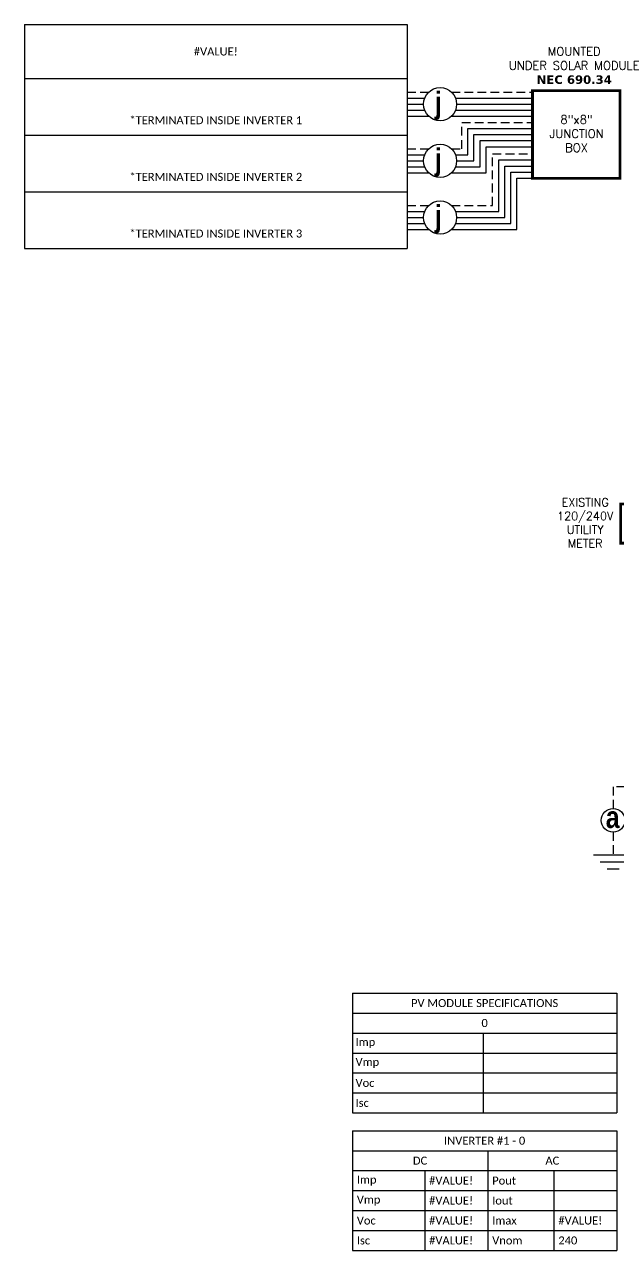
# Model space of a CAD drawing. Header units: feet. Extents: x 8036 to 8793, y 16038 to 16567.
# Drawn here: x 8036 to 8292, y 16038 to 16567 of the extents above; entities that cross this region are included whole.
import ezdxf

# ---------------------------------------------------------------- set-up
doc = ezdxf.new("R2010")
doc.units = ezdxf.units.FT
doc.header["$MEASUREMENT"] = 0
doc.linetypes.add('HIDDEN', pattern=[0.375, 0.25, -0.125])
doc.styles.add('ONE LINE TXT', font='techb___.ttf')
doc.styles.get("Standard").update_dxf_attribs({"font": 'simplex.shx'})

# ---------------------------------------------------------------- blocks, each defined once
blk = doc.blocks.new('*T14')
at = {"color": 0, "lineweight": -2, "transparency": 16777216}
for p, q in [((0, 0), (165.11, 0)), ((0, 0), (0, -96.74)), ((165.11, 0), (165.11, -96.74)), ((0, -23.32), (165.11, -23.32)), ((0, -47.8), (165.11, -47.8)), ((0, -72.27), (165.11, -72.27)), ((0, -96.74), (165.11, -96.74))]:
    blk.add_line(p, q, dxfattribs=at)
at = {"color": 0, "linetype": 'Continuous', "transparency": 16777216, "char_height": 3.4544, "width": 156.9097, "attachment_point": 5}
for s, insert in [('{\\fCalibri|b0|i0|c0;#VALUE!', (82.56, -11.66)), ('{\\fCalibri|b0|i0|c0;^J^J*TERMINATED INSIDE INVERTER 1', (82.56, -35.56)), ('{\\fCalibri|b0|i0|c0;^J^J*TERMINATED INSIDE INVERTER 2', (82.56, -60.03)), ('{\\fCalibri|b0|i0|c0;^J^J*TERMINATED INSIDE INVERTER 3', (82.56, -84.5))]:
    blk.add_mtext(s, dxfattribs=dict(at, insert=insert))
blk = doc.blocks.new('8x8box')
at = {"lineweight": 50, "const_width": 1.19}
blk.add_lwpolyline([(37.78, 0), (0, 0), (0, 37.78), (37.78, 37.78)], close=True, dxfattribs=at)
at = {"color": 1, "char_height": 3.6576, "attachment_point": 5}
for s, width, insert in [(' \\PMOUNTED \\PUNDER SOLAR MODULE\\P{\\fVerdana|b1|i0|c0|p34;NEC 690.34}', 73.0127, (18.01, 51.7)), ('8"x8"  JUNCTION BOX ', 0.4767, (19.03, 19.26))]:
    blk.add_mtext_dynamic_manual_height_columns(s, width=width, gutter_width=7.17, heights=[0], dxfattribs=dict(at, insert=insert))
blk = doc.blocks.new('lineTapPanel')
at = {"linetype": 'Continuous'}
h = blk.add_hatch(color=254, dxfattribs=at)
h.dxf.hatch_style = 1
edge = h.paths.add_edge_path()
edge.add_arc((-42.47, 94.51), 1.11, 0, 360)
h = blk.add_hatch(color=254, dxfattribs=at)
h.dxf.hatch_style = 1
edge = h.paths.add_edge_path()
edge.add_arc((-38.44, 98.34), 1.11, 0, 360)
h = blk.add_hatch(color=1, dxfattribs=at)
h.dxf.hatch_style = 1
edge = h.paths.add_edge_path()
edge.add_arc((-42.47, 86.8), 0.291, 0, 360)
h = blk.add_hatch(color=1, dxfattribs=at)
h.dxf.hatch_style = 1
edge = h.paths.add_edge_path()
edge.add_arc((-38.44, 86.8), 0.291, 0, 360)
h = blk.add_hatch(color=1, dxfattribs=at)
h.dxf.hatch_style = 1
edge = h.paths.add_edge_path()
edge.add_arc((-42.47, 77.16), 0.291, 0, 360)
h = blk.add_hatch(color=1, dxfattribs=at)
h.dxf.hatch_style = 1
edge = h.paths.add_edge_path()
edge.add_arc((-38.44, 77.16), 0.291, 0, 360)
h = blk.add_hatch(color=1, dxfattribs=at)
h.dxf.hatch_style = 1
edge = h.paths.add_edge_path()
edge.add_arc((-38.44, 71.16), 0.528, 0, 360)
h = blk.add_hatch(color=1, dxfattribs=at)
h.dxf.hatch_style = 1
edge = h.paths.add_edge_path()
edge.add_arc((-42.47, 67.78), 0.528, 0, 360)
h = blk.add_hatch(color=1, dxfattribs=at)
h.dxf.hatch_style = 1
edge = h.paths.add_edge_path()
edge.add_arc((-42.47, 58.38), 0.528, 0, 360)
h = blk.add_hatch(color=1, dxfattribs=at)
h.dxf.hatch_style = 1
edge = h.paths.add_edge_path()
edge.add_arc((-38.44, 61.76), 0.528, 0, 360)
h = blk.add_hatch(color=1, dxfattribs=at)
h.dxf.hatch_style = 1
edge = h.paths.add_edge_path()
edge.add_arc((-42.47, 48.98), 0.528, 0, 360)
h = blk.add_hatch(color=1, dxfattribs=at)
h.dxf.hatch_style = 1
edge = h.paths.add_edge_path()
edge.add_arc((-38.44, 52.36), 0.528, 0, 360)
h = blk.add_hatch(color=1, dxfattribs=at)
h.dxf.hatch_style = 1
edge = h.paths.add_edge_path()
edge.add_arc((-38.44, 42.95), 0.528, 0, 360)
h = blk.add_hatch(color=1, dxfattribs=at)
h.dxf.hatch_style = 1
edge = h.paths.add_edge_path()
edge.add_arc((-42.47, 39.58), 0.528, 0, 360)
h = blk.add_hatch(color=1, dxfattribs=at)
h.dxf.hatch_style = 1
edge = h.paths.add_edge_path()
edge.add_arc((-38.44, 33.55), 0.528, 0, 360)
h = blk.add_hatch(color=1, dxfattribs=at)
h.dxf.hatch_style = 1
edge = h.paths.add_edge_path()
edge.add_arc((-42.47, 30.17), 0.528, 0, 360)
at = {"color": 155, "true_color": 0x647190}
blk.add_line((-80.92, 126.59), (0, 126.59), dxfattribs=at)
at = {"color": 253, "linetype": 'Continuous'}
for p, q in [((-100.73, 90.2), (-100.73, 109.7)), ((-76.04, 90.2), (-100.73, 90.2)), ((-76.04, 90.2), (-76.04, 22.16)), ((-76.04, 22.16), (-27.25, 22.16)), ((-27.25, 22.16), (-27.25, 17.57)), ((-27.25, 17.57), (-29.89, 17.57)), ((-11.01, 0.16), (-29.89, 0.16)), ((0, 3), (-11.01, 3)), ((-11.01, 3), (-11.01, 0.16))]:
    blk.add_line(p, q, dxfattribs=at)
at = {"color": 10, "linetype": 'Continuous'}
for p, q in [((-94.24, 94.51), (-94.24, 109.7)), ((-43.58, 94.51), (-94.24, 94.51)), ((-42.47, 87.09), (-42.47, 93.4)), ((-41.36, 94.51), (-10.98, 94.51)), ((-10.98, 6), (-10.98, 94.51)), ((-42.47, 30.17), (-42.47, 76.87)), ((-35.88, 67.78), (-45.04, 67.78)), ((-35.88, 58.38), (-45.04, 58.38)), ((-35.88, 48.98), (-45.04, 48.98)), ((-35.88, 39.58), (-45.04, 39.58)), ((-35.88, 30.17), (-45.04, 30.17)), ((0, 6), (-10.98, 6))]:
    blk.add_line(p, q, dxfattribs=at)
at = {"color": 7, "linetype": 'Continuous'}
for p, q in [((-87.75, 98.34), (-87.75, 109.7)), ((-39.56, 98.34), (-87.75, 98.34)), ((-38.44, 87.09), (-38.44, 97.23)), ((-6.96, 9), (-6.96, 98.34)), ((-38.44, 61.76), (-38.44, 76.87)), ((-35.88, 71.16), (-45.04, 71.16)), ((-38.44, 71.16), (-35.88, 71.16)), ((-45.04, 61.76), (-35.88, 61.76)), ((-35.88, 61.76), (-45.04, 61.76)), ((-38.44, 52.36), (-38.44, 61.76)), ((-45.04, 52.36), (-35.88, 52.36)), ((-35.88, 52.36), (-45.04, 52.36)), ((-38.44, 42.95), (-38.44, 52.36)), ((-45.04, 42.95), (-35.88, 42.95)), ((-35.88, 42.95), (-45.04, 42.95)), ((-38.44, 33.55), (-38.44, 42.95)), ((-35.88, 33.55), (-45.04, 33.55))]:
    blk.add_line(p, q, dxfattribs=at)
at = {"lineweight": 50}
blk.add_line((-80.92, 106.95), (0, 106.95), dxfattribs=at)
at = {"color": 7}
for p, q in [((-6.96, 98.34), (-37.33, 98.34)), ((0, 9), (-6.96, 9))]:
    blk.add_line(p, q, dxfattribs=at)
at = {"color": 1, "linetype": 'Continuous'}
for p, q in [((-51.03, -2.51), (-51.03, 20.23)), ((-46.49, 20.23), (-51.03, 20.23)), ((-46.49, 20.23), (-46.49, -2.51)), ((-34.43, -2.43), (-34.43, 20.16)), ((-29.89, 20.16), (-34.43, 20.16)), ((-29.89, 20.16), (-29.89, -2.43)), ((-46.49, -2.51), (-51.03, -2.51)), ((-29.89, -2.43), (-34.43, -2.43))]:
    blk.add_line(p, q, dxfattribs=at)
at = {"color": 4, "linetype": 'Continuous'}
for p, q in [((-47.97, 18.28), (-49.55, 16.71)), ((-31.37, 18.35), (-32.94, 16.78)), ((-47.97, 13.93), (-49.55, 12.36)), ((-31.37, 14), (-32.94, 12.43)), ((-47.97, 9.58), (-49.55, 8.01)), ((-31.37, 9.65), (-32.94, 8.08)), ((-31.37, 5.3), (-32.94, 3.73)), ((-47.97, 5.23), (-49.55, 3.66)), ((-47.97, 0.88), (-49.55, -0.69)), ((-31.37, 0.95), (-32.94, -0.62))]:
    blk.add_line(p, q, dxfattribs=at)
at = {"color": 92, "linetype": 'HIDDEN', "ltscale": 15}
for p, q in [((-51.03, 4.44), (-106.89, 4.44)), ((-106.89, 4.44), (-106.89, -4.87)), ((-75.84, -4.96), (-75.84, 0.09)), ((-75.84, 0.09), (-51.03, 0.09)), ((0, 0), (-6.96, 0)), ((-6.96, -4.96), (-75.84, -4.96)), ((-6.96, 0), (-6.96, -4.96)), ((-106.89, -15.1), (-106.89, -24.84))]:
    blk.add_line(p, q, dxfattribs=at)
at = {"color": 92, "linetype": 'Continuous', "ltscale": 15}
blk.add_line((-34.43, 0.09), (-46.49, 0.09), dxfattribs=at)
at = {"lineweight": 50, "const_width": 1.19}
for points in [[(-103.67, 109.7), (-103.67, 126.59), (-84.82, 126.59), (-84.82, 109.7)], [(-80.92, -9.3), (-80.92, 126.59), (0, 126.59), (0, -9.3)]]:
    blk.add_lwpolyline(points, close=True, dxfattribs=at)
at = {"color": 92, "linetype": 'Continuous', "lineweight": 5, "ltscale": 0.05, "flags": 128}
for points in [[(-45.88, 10.97), (-41.2, 10.97)], [(-43.54, 13.81), (-43.54, 10.97)], [(-42.01, 10.1), (-45.07, 10.1)], [(-42.82, 9.23), (-44.25, 9.23)]]:
    blk.add_lwpolyline(points, dxfattribs=at)
at = {"color": 92, "linetype": 'Continuous', "ltscale": 4, "flags": 128}
for points in [[(-115.37, -24.84), (-98.41, -24.84)], [(-101.35, -27.98), (-112.43, -27.98)], [(-104.29, -31.12), (-109.49, -31.12)]]:
    blk.add_lwpolyline(points, dxfattribs=at)
at = {"linetype": 'Continuous'}
blk.add_circle((-94.24, 118.15), 7.15, dxfattribs=at)
at = {"color": 7, "linetype": 'Continuous'}
for centre, radius in [((-42.47, 94.51), 1.11), ((-38.44, 98.34), 1.11), ((-38.44, 98.34), 1.11), ((-106.89, -9.99), 5.11)]:
    blk.add_circle(centre, radius, dxfattribs=at)
at = {"color": 1, "linetype": 'Continuous'}
for centre, radius in [((-42.47, 86.8), 0.291), ((-38.44, 86.8), 0.291), ((-42.47, 77.16), 0.291), ((-38.44, 77.16), 0.291), ((-38.44, 71.16), 0.528), ((-42.47, 67.78), 0.528), ((-42.47, 58.38), 0.528), ((-38.44, 61.76), 0.528), ((-42.47, 48.98), 0.528), ((-38.44, 52.36), 0.528), ((-38.44, 42.95), 0.528), ((-42.47, 39.58), 0.528), ((-38.44, 33.55), 0.528), ((-42.47, 30.17), 0.528)]:
    blk.add_circle(centre, radius, dxfattribs=at)
at = {"color": 4, "linetype": 'Continuous'}
for centre in [(-48.76, 17.49), (-32.16, 17.57), (-48.76, 13.14), (-32.16, 13.21), (-48.76, 8.79), (-48.76, 4.44), (-32.16, 8.86), (-32.16, 4.51), (-48.76, 0.09), (-32.16, 0.16)]:
    blk.add_circle(centre, 1.11, dxfattribs=at)
at = {"color": 1, "linetype": 'Continuous'}
for centre, radius, start, end in [((-50.14, 81.98), 9.06, 327.8708, 32.1292), ((-46.11, 81.98), 9.06, 327.8708, 32.1292), ((-48.03, 68.62), 3.93, 40.3392, 139.6608), ((-48.03, 65.24), 3.93, 40.3392, 139.6608), ((-32.88, 68.62), 3.93, 40.3392, 139.6608), ((-32.88, 65.24), 3.93, 40.3392, 139.6608), ((-48.03, 59.21), 3.93, 40.3392, 139.6608), ((-48.03, 55.84), 3.93, 40.3392, 139.6608), ((-32.88, 59.21), 3.93, 40.3392, 139.6608), ((-32.88, 55.84), 3.93, 40.3392, 139.6608), ((-48.03, 49.81), 3.93, 40.3392, 139.6608), ((-32.88, 49.81), 3.93, 40.3392, 139.6608), ((-48.03, 46.43), 3.93, 40.3392, 139.6608), ((-32.88, 46.43), 3.93, 40.3392, 139.6608), ((-48.03, 40.41), 3.93, 40.3392, 139.6608), ((-32.88, 40.41), 3.93, 40.3392, 139.6608), ((-48.03, 37.03), 3.93, 40.3392, 139.6608), ((-32.88, 37.03), 3.93, 40.3392, 139.6608), ((-48.03, 31.01), 3.93, 40.3392, 139.6608), ((-32.88, 31.01), 3.93, 40.3392, 139.6608), ((-48.03, 27.63), 3.93, 40.3392, 139.6608), ((-32.88, 27.63), 3.93, 40.3392, 139.6608)]:
    blk.add_arc(centre, radius, start, end, dxfattribs=at)
at = {"color": 253, "linetype": 'Continuous', "style": 'ONE LINE TXT'}
blk.add_text('M', height=9.38, dxfattribs=at).set_placement((-98.8, 113.43))
at = {"color": 4, "linetype": 'Continuous'}
blk.add_text('NEUTRAL', height=1.874, rotation=90, dxfattribs=at).set_placement((-35.08, 4.08))
at = {"color": 1, "attachment_point": 5}
for s, width, gutter_width, heights, insert, char_height in [('EXISTING\\P120/240V UTILITY METER', 0.0523, 7.17, [0], (-118.95, 118.48), 3.5433), ('240V', 0.1481, 0.75, [0], (-72.39, 122.54), 3.658), ('1∅', 0.1481, 0.75, [0], (-5.31, 122.54), 3.658), ('serA MAIN BREAKER\\PserA BUSBAR', 72.4998, 0.75, [0], (-39.75, 113.14), 3.6576), ('EXISTING MAIN BREAKER LOAD CENTER INSULATED LINE TAPS INSTALLED ON MAIN FEEDERS\\P{\\fVerdana|b1|i0|c0|p34;NEC 690.64}', 98.9176, 7.17, [106.42], (-39.63, -25.66), 3.6576)]:
    blk.add_mtext_dynamic_manual_height_columns(s, width=width, gutter_width=gutter_width, heights=heights, dxfattribs=dict(at, insert=insert, char_height=char_height))
at = {"color": 4, "linetype": 'Continuous', "insert": (-46.25, 82.15), "char_height": 1.874, "attachment_point": 5, "rotation": 90}
blk.add_mtext_dynamic_manual_height_columns('2pserA\\PMAIN', width=0.1481, gutter_width=0.75, heights=[0], dxfattribs=at)
at = {"color": 1, "linetype": 'Continuous', "insert": (-110.08, -3.93), "char_height": 9.3833, "attachment_point": 1, "style": 'ONE LINE TXT'}
blk.add_mtext_dynamic_manual_height_columns('{\\W1;\\C256;a}', width=0.1385, gutter_width=2.13, heights=[0], dxfattribs=at)
blk = doc.blocks.new('*U23')
at = {"color": 7}
blk.add_blockref('lineTapPanel', (0, 0), dxfattribs=at)
blk = doc.blocks.new('*T24')
at = {"color": 0, "lineweight": -2, "transparency": 16777216}
for p, q in [((0, 0), (114.19, 0)), ((0, 0), (0, -51.7)), ((114.19, 0), (114.19, -51.7)), ((0, -8.62), (114.19, -8.62)), ((58.43, -8.62), (58.43, -51.7)), ((0, -17.23), (114.19, -17.23)), ((31.22, -17.23), (31.22, -51.7)), ((86.98, -17.23), (86.98, -51.7)), ((0, -25.85), (114.19, -25.85)), ((0, -34.47), (114.19, -34.47)), ((0, -43.08), (114.19, -43.08)), ((0, -51.7), (114.19, -51.7))]:
    blk.add_line(p, q, dxfattribs=at)
at = {"color": 0, "linetype": 'Continuous', "transparency": 16777216, "char_height": 3.4544}
for s, insert, width, attachment_point in [('{\\fCalibri|b0|i0|c0;INVERTER #1 - 0', (57.09, -4.31), 110.3293, 5), ('{\\fCalibri|b0|i0|c0;DC', (29.22, -12.93), 54.5755, 5), ('{\\fCalibri|b0|i0|c0;AC', (86.31, -12.93), 51.8976, 5), ('{\\fCalibri|b0|i0|c0;Imp', (1.93, -21.54), 27.3681, 4), ('{\\fCalibri|b0|i0|c0;#VALUE!', (33.15, -21.54), 23.3513, 4), ('{\\fCalibri|b0|i0|c0;Pout', (60.36, -21.54), 24.6902, 4), ('{\\fCalibri|b0|i0|c0;', (88.91, -21.54), 23.3513, 4), ('{\\fCalibri|b0|i0|c0;Vmp', (1.93, -30.16), 27.3681, 4), ('{\\fCalibri|b0|i0|c0;#VALUE!', (33.15, -30.16), 23.3513, 4), ('{\\fCalibri|b0|i0|c0;Iout', (60.36, -30.16), 24.6902, 4), ('{\\fCalibri|b0|i0|c0;', (88.91, -30.16), 23.3513, 4), ('{\\fCalibri|b0|i0|c0;Voc', (1.93, -38.78), 27.3681, 4), ('{\\fCalibri|b0|i0|c0;#VALUE!', (33.15, -38.78), 23.3513, 4), ('{\\fCalibri|b0|i0|c0;Imax', (60.36, -38.78), 24.6902, 4), ('{\\fCalibri|b0|i0|c0;#VALUE!', (88.91, -38.78), 23.3513, 4), ('{\\fCalibri|b0|i0|c0;Isc', (1.93, -47.39), 27.3681, 4), ('{\\fCalibri|b0|i0|c0;#VALUE!', (33.15, -47.39), 23.3513, 4), ('{\\fCalibri|b0|i0|c0;Vnom', (60.36, -47.39), 24.6902, 4), ('{\\fCalibri|b0|i0|c0;240', (88.91, -47.39), 23.3513, 4)]:
    blk.add_mtext(s, dxfattribs=dict(at, insert=insert, width=width, attachment_point=attachment_point))
blk = doc.blocks.new('*T27')
at = {"color": 0, "lineweight": -2, "transparency": 16777216}
for p, q in [((0, 0), (114.19, 0)), ((0, 0), (0, -51.69)), ((114.19, 0), (114.19, -51.69)), ((0, -8.62), (114.19, -8.62)), ((0, -17.23), (114.19, -17.23)), ((56.41, -17.23), (56.41, -51.69)), ((0, -25.85), (114.19, -25.85)), ((0, -34.46), (114.19, -34.46)), ((0, -43.08), (114.19, -43.08)), ((0, -51.69), (114.19, -51.69))]:
    blk.add_line(p, q, dxfattribs=at)
at = {"color": 0, "linetype": 'Continuous', "transparency": 16777216, "char_height": 3.4544}
for s, insert, width, attachment_point in [('{\\fCalibri|b0|i0|c0;PV MODULE SPECIFICATIONS', (57.09, -4.31), 111.433, 5), ('{\\fCalibri|b0|i0|c0;0', (57.09, -12.92), 111.433, 5), ('{\\fCalibri|b0|i0|c0;Imp', (1.38, -21.54), 53.6551, 4), ('{\\fCalibri|b0|i0|c0;', (57.78, -21.54), 55.0254, 4), ('{\\fCalibri|b0|i0|c0;Vmp', (1.38, -30.15), 53.6551, 4), ('{\\fCalibri|b0|i0|c0;', (57.78, -30.15), 55.0254, 4), ('{\\fCalibri|b0|i0|c0;Voc', (1.38, -38.77), 53.6551, 4), ('{\\fCalibri|b0|i0|c0;', (57.78, -38.77), 55.0254, 4), ('{\\fCalibri|b0|i0|c0;Isc', (1.38, -47.39), 53.6551, 4), ('{\\fCalibri|b0|i0|c0;', (57.78, -47.39), 55.0254, 4)]:
    blk.add_mtext(s, dxfattribs=dict(at, insert=insert, width=width, attachment_point=attachment_point))

msp = doc.modelspace()

# ---------------------------------------------------------------- linework, layer by layer
at = {"color": 92, "linetype": 'HIDDEN', "ltscale": 15}
for p, q in [((8201.18, 16537.71), (8210.59, 16537.71)), ((8220.28, 16537.71), (8255.32, 16537.71)), ((8224.8, 16513.24), (8224.8, 16524.6)), ((8224.8, 16524.6), (8255.32, 16524.6)), ((8201.18, 16513.24), (8210.59, 16513.24)), ((8220.28, 16513.24), (8224.8, 16513.24)), ((8238.11, 16488.77), (8238.11, 16510.98)), ((8238.11, 16510.98), (8255.32, 16510.98)), ((8201.18, 16488.77), (8210.59, 16488.77)), ((8220.28, 16488.77), (8238.11, 16488.77))]:
    msp.add_line(p, q, dxfattribs=at)
at = {"color": 7, "linetype": 'Continuous'}
for p, q in [((8201.18, 16535.09), (8208.99, 16535.09)), ((8222.08, 16535.09), (8255.32, 16535.09)), ((8201.18, 16529.84), (8208.99, 16529.84)), ((8222.08, 16529.84), (8255.32, 16529.84)), ((8227.42, 16510.62), (8227.42, 16521.98)), ((8227.42, 16521.98), (8255.32, 16521.98)), ((8232.67, 16505.37), (8232.67, 16516.73)), ((8232.67, 16516.73), (8255.32, 16516.73)), ((8201.18, 16510.62), (8208.99, 16510.62)), ((8222.08, 16510.62), (8227.42, 16510.62)), ((8201.18, 16505.37), (8208.99, 16505.37)), ((8222.08, 16505.37), (8232.67, 16505.37)), ((8240.74, 16486.14), (8240.74, 16508.36)), ((8240.74, 16508.36), (8255.32, 16508.36)), ((8245.98, 16480.9), (8245.98, 16503.12)), ((8245.98, 16503.12), (8255.32, 16503.12)), ((8201.18, 16486.14), (8208.99, 16486.14)), ((8222.08, 16486.14), (8240.74, 16486.14)), ((8201.18, 16480.9), (8208.99, 16480.9)), ((8222.08, 16480.9), (8245.98, 16480.9))]:
    msp.add_line(p, q, dxfattribs=at)
at = {"color": 253, "linetype": 'Continuous'}
for p, q in [((8201.18, 16532.47), (8208.3, 16532.47)), ((8222.58, 16532.47), (8255.32, 16532.47)), ((8201.18, 16527.22), (8210.59, 16527.22)), ((8220.28, 16527.22), (8255.32, 16527.22)), ((8230.05, 16507.99), (8230.05, 16519.36)), ((8230.05, 16519.36), (8255.32, 16519.36)), ((8235.29, 16502.75), (8235.29, 16514.11)), ((8235.29, 16514.11), (8255.32, 16514.11)), ((8201.18, 16507.99), (8208.3, 16507.99)), ((8222.58, 16507.99), (8230.05, 16507.99)), ((8243.36, 16483.52), (8243.36, 16505.74)), ((8243.36, 16505.74), (8255.32, 16505.74)), ((8201.18, 16502.75), (8210.59, 16502.75)), ((8220.28, 16502.75), (8235.29, 16502.75)), ((8248.6, 16478.28), (8248.6, 16500.49)), ((8248.6, 16500.49), (8255.32, 16500.49)), ((8201.18, 16483.52), (8208.3, 16483.52)), ((8222.58, 16483.52), (8243.36, 16483.52)), ((8201.18, 16478.28), (8210.59, 16478.28)), ((8220.28, 16478.28), (8248.6, 16478.28))]:
    msp.add_line(p, q, dxfattribs=at)
at = {"color": 7, "linetype": 'Continuous'}
for centre in [(8215.44, 16532.47), (8215.44, 16507.99), (8215.44, 16483.52)]:
    msp.add_circle(centre, 7.14, dxfattribs=at)

# ---------------------------------------------------------------- block references
for name, p in [('*T14', (8036.07, 16566.85)), ('*T27', (8177.57, 16148.64)), ('*T24', (8177.57, 16089.23))]:
    msp.add_blockref(name, p)
at = {"color": 7}
for name, p in [('8x8box', (8255.32, 16500.47)), ('*U23', (8397.02, 16233.23))]:
    msp.add_blockref(name, p, dxfattribs=at)

# ---------------------------------------------------------------- texts
at = {"color": 1, "linetype": 'Continuous', "char_height": 9.3833, "attachment_point": 1, "style": 'ONE LINE TXT'}
for insert in [(8213.14, 16537.86), (8213.14, 16513.38), (8213.14, 16488.91)]:
    msp.add_mtext_dynamic_manual_height_columns('{\\W1;\\C256;j}', width=0.1385, gutter_width=2.13, heights=[0], dxfattribs=dict(at, insert=insert))

doc.saveas('drawing.dxf')
